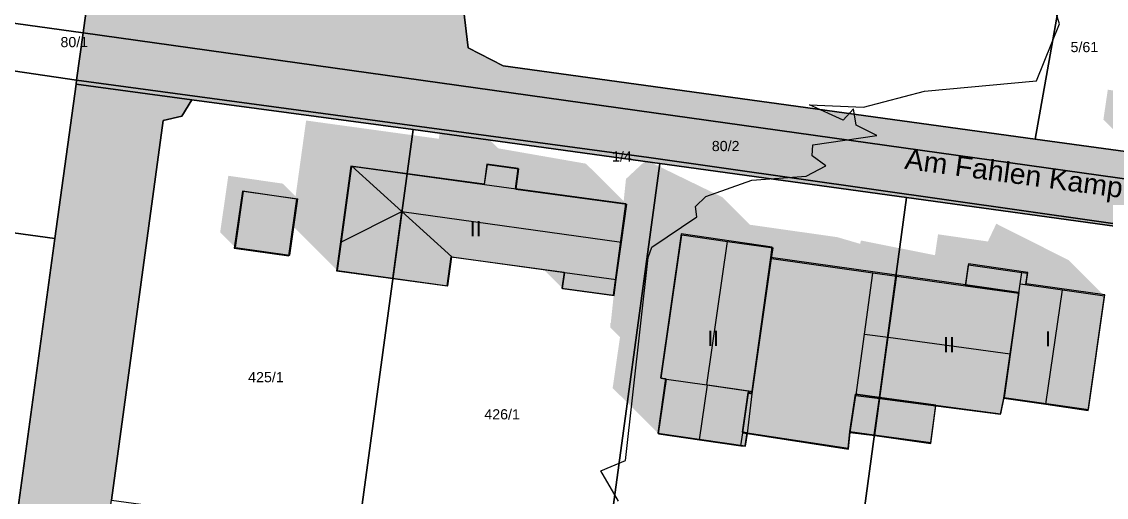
# Model space of a CAD drawing. Header units: millimetres. Extents: x 238 to 3518, y -74 to 2735.
# Drawn here: x 1543.8 to 1650.4, y 1842.6 to 1889.4 of the extents above; entities that cross this region are included whole.
import ezdxf
from ezdxf.enums import TextEntityAlignment as Align

# ---------------------------------------------------------------- set-up
doc = ezdxf.new("R2010")
doc.units = ezdxf.units.MM
for name, color, linetype in [('LP_Flurstueck_bez', 7, 'Continuous'), ('LP_Flurstuecke', 8, 'Continuous'), ('LP_Gebaeude_Dachaufsicht', 9, 'Continuous'), ('LP_Gebaeude_Dachschatten', 253, 'Continuous'), ('LP_Gebaeude_F', 254, 'Continuous'), ('LP_Gebaeude_Geschosszahl', 7, 'Continuous'), ('LP_Gebaeude_Schatten', 7, 'Continuous'), ('LP_Gebaeude_U', 7, 'Continuous'), ('LP_Topographie_Hoehenlinien', 8, 'Continuous'), ('LP_Verkehr_Strassen', 9, 'Continuous'), ('LP_Verkehr_Strassennamen', 7, 'Continuous')]:
    doc.layers.add(name, color=color, linetype=linetype)
doc.styles.get("Standard").update_dxf_attribs({"font": 'arial.ttf'})

msp = doc.modelspace()

# ---------------------------------------------------------------- hatches: boundary and pattern name
at = {"layer": 'LP_Gebaeude_Dachschatten'}
for points in [[(1581.14, 1870.71), (1576.22, 1875.18), (1575.19, 1867.75)], [(1581.14, 1870.71), (1602.73, 1867.72), (1603.24, 1871.43), (1592.35, 1872.93), (1592.36, 1872.94), (1589.27, 1873.37), (1589.27, 1873.38), (1576.22, 1875.18)], [(1581.14, 1870.71), (1575.19, 1867.75), (1574.8, 1864.9), (1580.23, 1864.15)], [(1613.15, 1867.78), (1608.67, 1868.43), (1606.63, 1854.31), (1607.14, 1854.23), (1611.11, 1853.66)], [(1628.95, 1858.34), (1629.77, 1864.37), (1627.44, 1864.7), (1627.44, 1864.64), (1626.61, 1858.65)], [(1640.94, 1856.72), (1641.8, 1862.67), (1636.55, 1863.42), (1629.77, 1864.37), (1628.95, 1858.34)], [(1641.93, 1863.61), (1640.32, 1852.34), (1644.46, 1851.75), (1646.08, 1863.02)], [(1626.61, 1858.65), (1625.79, 1852.67), (1625.78, 1852.61), (1628.12, 1852.31), (1628.95, 1858.34)], [(1611.19, 1853.65), (1611.11, 1853.66), (1607.14, 1854.23), (1606.36, 1848.85), (1610.41, 1848.26)]]:
    msp.add_hatch(color=253, dxfattribs=at).paths.add_polyline_path(points)
at = {"layer": 'LP_Gebaeude_F'}
for points in [[(1574.71, 1864.88), (1585.59, 1863.41), (1585.98, 1866.26), (1597.09, 1864.75), (1596.87, 1863.18), (1601.94, 1862.49), (1603.17, 1871.49), (1592.3, 1872.96), (1592.57, 1874.95), (1589.48, 1875.37), (1589.21, 1873.4), (1576.11, 1875.19)], [(1564.66, 1867.13), (1570.03, 1866.37), (1570.81, 1871.95), (1565.45, 1872.71)], [(1606.29, 1848.9), (1614.89, 1847.66), (1615.08, 1848.93), (1614.61, 1849), (1615.18, 1852.9), (1615.53, 1852.85), (1617.41, 1866.2), (1617.55, 1867.22), (1608.6, 1868.51), (1606.56, 1854.36), (1607.07, 1854.29)], [(1614.61, 1849), (1615.08, 1848.93), (1625.03, 1847.42), (1625.19, 1849.06), (1625.75, 1852.74), (1628.08, 1852.42), (1629.77, 1864.46), (1617.41, 1866.2), (1615.53, 1852.85), (1615.18, 1852.9)], [(1636.56, 1863.5), (1641.81, 1862.76), (1640.34, 1852.41), (1648.66, 1851.23), (1650.26, 1862.52), (1642.51, 1863.62), (1642.67, 1864.73), (1636.85, 1865.56)], [(1628.08, 1852.42), (1633.64, 1851.67), (1640.02, 1850.82), (1640.34, 1852.41), (1641.81, 1862.76), (1636.56, 1863.5), (1629.77, 1864.46)], [(1625.19, 1849.06), (1627.58, 1848.74), (1628.08, 1852.42), (1625.75, 1852.74)], [(1627.58, 1848.74), (1633.15, 1847.99), (1633.64, 1851.67), (1628.08, 1852.42)]]:
    msp.add_hatch(color=254, dxfattribs=at).paths.add_polyline_path(points)
at = {"layer": 'LP_Gebaeude_Schatten'}
for points in [[(1656.97, 1881.8), (1658.47, 1880.3), (1652.04, 1881.21), (1651.61, 1878.27), (1650.11, 1879.77), (1650.54, 1882.71), (1656.97, 1881.8)], [(1571.72, 1879.68), (1584.77, 1877.88), (1585.04, 1879.85), (1588.13, 1879.42), (1590.61, 1876.94), (1599.24, 1875.43), (1602.94, 1871.73), (1603.17, 1873.93), (1605.15, 1875.78), (1612.63, 1872.14), (1615.35, 1869.42), (1623.94, 1868.2), (1626.19, 1867.54), (1626.27, 1867.87), (1633.55, 1866.42), (1633.85, 1868.48), (1638.75, 1867.77), (1639.58, 1869.52), (1646.72, 1865.92), (1650.22, 1862.42), (1642.49, 1863.53), (1642.65, 1864.64), (1642.09, 1864.72), (1636.85, 1865.48), (1636.55, 1863.42), (1629.77, 1864.37), (1627.44, 1864.7), (1617.48, 1866.11), (1617.63, 1867.14), (1613.15, 1867.78), (1608.67, 1868.43), (1606.63, 1854.31), (1607.14, 1854.23), (1606.36, 1848.85), (1601.86, 1853.35), (1602.58, 1858.35), (1601.63, 1859.31), (1601.64, 1859.73), (1601.68, 1859.79), (1601.96, 1862.45), (1602, 1862.44), (1602.22, 1864.02), (1602.73, 1867.72), (1603.24, 1871.43), (1592.35, 1872.93), (1592.36, 1872.94), (1592.63, 1874.92), (1589.54, 1875.35), (1589.27, 1873.38), (1576.22, 1875.18), (1575.19, 1867.75), (1574.8, 1864.9), (1570.52, 1869.18), (1570.92, 1871.97), (1565.57, 1872.74), (1564.77, 1867.18), (1563.27, 1868.68), (1564.07, 1874.24), (1569.42, 1873.47), (1570.68, 1872.21), (1570.69, 1872.25), (1570.69, 1872.25), (1570.69, 1872.25), (1570.69, 1872.25), (1571.72, 1879.68)], [(1597.16, 1864.72), (1596.94, 1863.14), (1595.08, 1865.01), (1597.16, 1864.72)]]:
    msp.add_hatch(color=7, dxfattribs=at).paths.add_polyline_path(points)
at = {"layer": 'LP_Verkehr_Strassen'}
for points in [[(1549.16, 1883.66), (1605.43, 1876.05), (1701.04, 1862.41), (1703.52, 1862.08), (1703.74, 1863.82), (1704.11, 1866.67), (1704.53, 1869.49), (1698.57, 1870.26), (1666.44, 1874.68), (1643.41, 1877.86), (1591.1, 1885.06), (1587.66, 1886.82), (1587.2, 1890.67), (1592.29, 1912.65), (1599.07, 1936.86), (1606.55, 1960.69), (1615.33, 1984.31), (1626.43, 2010.29), (1640.33, 2038.53), (1658.19, 2067.65), (1665.29, 2078.6), (1689.11, 2111.61), (1692.29, 2113.7), (1695.85, 2112.35), (1682.11, 2124.3), (1684.24, 2120.77), (1683.03, 2116.89), (1668.37, 2096.25), (1661.95, 2086.92), (1654.32, 2075.83), (1642.02, 2055.87), (1630.56, 2035.86), (1620.22, 2015.08), (1610.86, 1994.15), (1602.81, 1972.43), (1595.34, 1950.39), (1588.9, 1927.68), (1579.53, 1891.7), (1562.7, 1893.98), (1550.78, 1895.6), (1549.81, 1888.31)], [(1549.1, 1883.26), (1560.47, 1881.7), (1582.25, 1878.79), (1606.51, 1875.45), (1630.76, 1872.1), (1655.01, 1868.76), (1679.26, 1865.42), (1701.04, 1862.41), (1605.43, 1876.05), (1549.16, 1883.66)], [(1531.58, 1754.97), (1540.5, 1753.74), (1545.59, 1791.1), (1547.48, 1804.97), (1550.43, 1826.55), (1552.58, 1842.32), (1557.67, 1879.67), (1559.49, 1880.1), (1560.47, 1881.7), (1549.1, 1883.26), (1547.02, 1868.07), (1543.28, 1840.64), (1539.7, 1814.43), (1536.66, 1792.17), (1534.01, 1772.77)]]:
    msp.add_hatch(color=9, dxfattribs=at).paths.add_polyline_path(points)

# ---------------------------------------------------------------- linework, layer by layer
at = {"layer": 'LP_Flurstuecke', "color": 8}
msp.add_lwpolyline([(1602.81, 1972.43), (1595.34, 1950.39), (1588.9, 1927.68), (1579.53, 1891.7), (1562.7, 1893.98), (1550.78, 1895.6), (1549.81, 1888.31), (1704.11, 1866.67), (1704.53, 1869.49), (1698.57, 1870.26), (1666.44, 1874.68), (1643.41, 1877.86), (1591.1, 1885.06), (1587.66, 1886.82), (1587.2, 1890.67), (1592.29, 1912.65), (1599.07, 1936.86), (1606.55, 1960.69)], dxfattribs=at)
for points in [[(1587.2, 1890.67), (1587.66, 1886.82), (1591.1, 1885.06), (1643.41, 1877.86), (1647.39, 1900.38), (1592.29, 1912.65)], [(1517.23, 1894.23), (1530.12, 1891.03), (1549.81, 1888.31), (1550.78, 1895.6), (1522.94, 1907.22)], [(1643.41, 1877.86), (1666.44, 1874.68), (1669.41, 1897.48), (1647.39, 1900.38)], [(1529.53, 1886.55), (1549.16, 1883.66), (1549.81, 1888.31), (1530.12, 1891.03)], [(1549.16, 1883.66), (1605.43, 1876.05), (1701.04, 1862.41), (1703.52, 1862.08), (1703.74, 1863.82), (1704.11, 1866.67), (1549.81, 1888.31)], [(1507.95, 1873.27), (1521.37, 1871.57), (1547.02, 1868.07), (1549.1, 1883.26), (1549.16, 1883.66), (1529.53, 1886.55), (1513.61, 1886.34)], [(1549.1, 1883.26), (1560.47, 1881.7), (1582.25, 1878.79), (1606.51, 1875.45), (1630.76, 1872.1), (1655.01, 1868.76), (1679.26, 1865.42), (1701.04, 1862.41), (1605.43, 1876.05), (1549.16, 1883.66)], [(1531.58, 1754.97), (1540.5, 1753.74), (1545.59, 1791.1), (1547.48, 1804.97), (1550.43, 1826.55), (1552.58, 1842.32), (1557.67, 1879.67), (1559.49, 1880.1), (1560.47, 1881.7), (1549.1, 1883.26), (1547.02, 1868.07), (1543.28, 1840.64), (1539.7, 1814.43), (1536.66, 1792.17), (1534.01, 1772.77)], [(1552.58, 1842.32), (1576.83, 1838.98), (1582.25, 1878.79), (1560.47, 1881.7), (1559.49, 1880.1), (1557.67, 1879.67)], [(1576.83, 1838.98), (1601.09, 1835.63), (1606.51, 1875.45), (1582.25, 1878.79)], [(1601.09, 1835.63), (1625.36, 1832.29), (1630.76, 1872.1), (1606.51, 1875.45)], [(1496.64, 1847.17), (1509.61, 1845.35), (1510.07, 1845.29), (1543.28, 1840.64), (1547.02, 1868.07), (1521.37, 1871.57), (1507.95, 1873.27)], [(1625.36, 1832.29), (1649.61, 1828.95), (1655.01, 1868.76), (1630.76, 1872.1)]]:
    msp.add_lwpolyline(points, close=True, dxfattribs=at)
at = {"layer": 'LP_Gebaeude_Dachaufsicht', "color": 9}
for p, q in [((1575.19, 1867.75, 74.66), (1576.22, 1875.18, 74.66)), ((1576.22, 1875.18, 74.66), (1581.14, 1870.71, 76.62)), ((1576.22, 1875.18, 74.66), (1589.27, 1873.38, 74.65)), ((1589.27, 1873.38, 74.66), (1589.54, 1875.35, 74.66)), ((1589.54, 1875.35, 74.66), (1592.63, 1874.92, 74.66)), ((1592.36, 1872.94, 74.66), (1592.63, 1874.92, 74.66)), ((1564.77, 1867.18, 70.78), (1565.57, 1872.74, 70.78)), ((1565.57, 1872.74, 70.78), (1570.92, 1871.97, 70.78)), ((1589.27, 1873.37, 74.66), (1589.27, 1873.38, 74.66)), ((1589.27, 1873.37, 74.66), (1589.27, 1873.38, 74.65)), ((1589.27, 1873.37, 74.66), (1592.36, 1872.94, 74.66)), ((1592.35, 1872.93, 74.67), (1592.36, 1872.94, 74.66)), ((1592.35, 1872.93, 74.67), (1603.24, 1871.43, 74.66)), ((1570.13, 1866.41, 70.78), (1570.92, 1871.97, 70.78)), ((1575.19, 1867.75, 74.66), (1581.14, 1870.71, 76.62)), ((1580.23, 1864.15, 76.62), (1581.14, 1870.71, 76.62)), ((1581.14, 1870.71, 76.62), (1602.73, 1867.72, 76.62)), ((1581.14, 1870.71, 76.62), (1586.06, 1866.25, 74.66)), ((1581.14, 1870.71, 76.63), (1602.73, 1867.72, 76.62)), ((1581.14, 1870.71, 76.63), (1586.06, 1866.25, 74.66)), ((1602.73, 1867.72, 76.62), (1603.24, 1871.43, 74.66)), ((1606.63, 1854.31, 76.25), (1608.67, 1868.43, 76.25)), ((1608.67, 1868.43, 76.25), (1613.15, 1867.78, 80.05)), ((1574.8, 1864.9, 74.66), (1575.19, 1867.75, 74.66)), ((1602.22, 1864.02, 74.66), (1602.73, 1867.72, 76.62)), ((1611.11, 1853.66, 80.05), (1613.15, 1867.78, 80.05)), ((1613.15, 1867.78, 80.05), (1617.63, 1867.14, 76.25)), ((1564.77, 1867.18, 70.78), (1570.13, 1866.41, 70.78)), ((1585.67, 1863.4, 74.66), (1586.06, 1866.25, 74.66)), ((1586.06, 1866.25, 74.66), (1597.16, 1864.72, 74.66)), ((1617.48, 1866.11, 76.26), (1617.63, 1867.14, 76.25)), ((1615.56, 1852.78, 74.13), (1617.48, 1866.11, 74.13)), ((1615.59, 1853.02, 76.25), (1617.48, 1866.11, 76.26)), ((1617.48, 1866.11, 74.13), (1627.44, 1864.7, 74.13)), ((1636.55, 1863.42, 73.58), (1636.85, 1865.48, 73.58)), ((1636.85, 1865.48, 73.58), (1642.09, 1864.72, 73.58)), ((1574.8, 1864.9, 74.66), (1580.23, 1864.15, 76.62)), ((1580.23, 1864.15, 76.62), (1585.67, 1863.4, 74.66)), ((1596.94, 1863.14, 74.66), (1597.16, 1864.72, 74.66)), ((1597.16, 1864.72, 74.66), (1602.22, 1864.02, 74.66)), ((1597.16, 1864.72, 74.66), (1602.22, 1864.02, 74.66)), ((1626.61, 1858.65, 74.13), (1627.44, 1864.64, 74.13)), ((1626.61, 1858.65, 75.49), (1627.44, 1864.64, 74.13)), ((1627.44, 1864.7, 74.11), (1629.77, 1864.37, 74.11)), ((1627.44, 1864.64, 74.13), (1627.44, 1864.7, 74.11)), ((1627.44, 1864.64, 74.13), (1627.44, 1864.7, 74.13)), ((1628.95, 1858.34, 75.49), (1629.77, 1864.37, 74.11)), ((1628.95, 1858.34, 75.25), (1629.77, 1864.37, 74.15)), ((1629.77, 1864.37, 74.15), (1636.55, 1863.42, 74.15)), ((1641.93, 1863.61, 73.58), (1642.09, 1864.72, 73.58)), ((1642.09, 1864.72, 73.58), (1642.65, 1864.64, 73.58)), ((1642.49, 1863.53, 73.58), (1642.65, 1864.64, 73.58)), ((1596.94, 1863.14, 74.66), (1602, 1862.44, 74.66)), ((1602, 1862.44, 74.66), (1602.22, 1864.02, 74.66)), ((1636.55, 1863.42, 73.58), (1641.8, 1862.67, 73.58)), ((1636.55, 1863.42, 74.15), (1641.8, 1862.67, 74.15)), ((1640.32, 1852.34, 74.3), (1641.93, 1863.61, 74.3)), ((1641.8, 1862.67, 73.58), (1641.93, 1863.61, 73.58)), ((1641.93, 1863.61, 74.3), (1646.08, 1863.02, 78.72)), ((1641.93, 1863.61, 73.58), (1642.49, 1863.53, 73.58)), ((1644.46, 1851.75, 78.72), (1646.08, 1863.02, 78.72)), ((1646.08, 1863.02, 78.72), (1650.22, 1862.42, 74.3)), ((1640.94, 1856.72, 75.25), (1641.8, 1862.67, 74.15)), ((1648.6, 1851.15, 74.3), (1650.22, 1862.42, 74.3)), ((1625.79, 1852.67, 74.13), (1626.61, 1858.65, 75.49)), ((1625.79, 1852.67, 74.13), (1626.61, 1858.65, 74.13)), ((1626.61, 1858.65, 75.49), (1628.95, 1858.34, 75.49)), ((1628.12, 1852.31, 74.11), (1628.95, 1858.34, 75.49)), ((1628.12, 1852.31, 74.15), (1628.95, 1858.34, 75.25)), ((1628.95, 1858.34, 75.25), (1640.94, 1856.72, 75.25)), ((1640.32, 1852.34, 74.44), (1640.94, 1856.72, 75.25)), ((1606.36, 1848.85, 75.18), (1607.14, 1854.23, 75.18)), ((1606.63, 1854.31, 76.25), (1607.14, 1854.23, 76.69)), ((1607.14, 1854.23, 76.69), (1611.11, 1853.66, 80.05)), ((1607.14, 1854.23, 75.18), (1611.11, 1853.66, 78.2)), ((1610.41, 1848.26, 78.26), (1611.19, 1853.65, 78.26)), ((1611.11, 1853.66, 80.05), (1615.59, 1853.02, 76.25)), ((1611.11, 1853.66, 78.2), (1611.19, 1853.65, 78.26)), ((1611.19, 1853.65, 78.26), (1615.24, 1853.07, 75.18)), ((1614.65, 1848.94, 75.18), (1615.21, 1852.83, 75.18)), ((1614.65, 1848.94, 74.13), (1615.21, 1852.83, 74.13)), ((1615.11, 1848.87, 74.13), (1615.56, 1852.78, 74.13)), ((1615.21, 1852.83, 76.25), (1615.24, 1853.07, 76.25)), ((1615.21, 1852.83, 75.18), (1615.24, 1853.07, 75.18)), ((1615.21, 1852.83, 74.13), (1615.56, 1852.78, 74.13)), ((1615.21, 1852.83, 76.25), (1615.56, 1852.78, 76.25)), ((1615.24, 1853.07, 76.25), (1615.59, 1853.02, 76.25)), ((1615.56, 1852.78, 76.25), (1615.59, 1853.02, 76.25)), ((1625.22, 1848.98, 71.62), (1625.78, 1852.61, 71.62)), ((1625.22, 1848.98, 74.13), (1625.78, 1852.61, 74.13)), ((1625.78, 1852.61, 74.13), (1625.79, 1852.67, 74.13)), ((1625.78, 1852.61, 74.11), (1625.79, 1852.67, 74.13)), ((1625.78, 1852.61, 74.11), (1628.12, 1852.31, 74.11)), ((1625.78, 1852.61, 71.62), (1628.12, 1852.31, 71.62)), ((1627.63, 1848.67, 71.62), (1628.12, 1852.31, 71.62)), ((1628.12, 1852.31, 74.15), (1633.64, 1851.6, 74.15)), ((1628.12, 1852.31, 71.62), (1633.64, 1851.6, 71.62)), ((1633.14, 1847.89, 71.62), (1633.64, 1851.6, 71.62)), ((1633.64, 1851.6, 74.15), (1640, 1850.78, 74.15)), ((1640, 1850.78, 74.15), (1640.32, 1852.34, 74.44)), ((1640.32, 1852.34, 74.3), (1644.46, 1851.75, 78.72)), ((1644.46, 1851.75, 78.72), (1648.6, 1851.15, 74.3)), ((1606.36, 1848.85, 75.18), (1610.41, 1848.26, 78.26)), ((1610.41, 1848.26, 78.26), (1614.46, 1847.67, 75.18)), ((1614.46, 1847.67, 75.18), (1614.65, 1848.94, 75.18)), ((1614.46, 1847.67, 76.46), (1614.65, 1848.94, 76.46)), ((1614.65, 1848.94, 74.13), (1615.11, 1848.87, 74.13)), ((1614.65, 1848.94, 76.46), (1615.11, 1848.87, 76.46)), ((1614.93, 1847.61, 76.46), (1615.11, 1848.87, 76.46)), ((1615.11, 1848.87, 74.13), (1625.05, 1847.33, 74.13)), ((1625.05, 1847.33, 74.13), (1625.22, 1848.98, 74.13)), ((1625.22, 1848.98, 71.62), (1627.63, 1848.67, 71.62)), ((1627.63, 1848.67, 71.62), (1633.14, 1847.89, 71.62)), ((1614.46, 1847.67, 76.46), (1614.93, 1847.61, 76.46))]:
    msp.add_line(p, q, dxfattribs=at)
at = {"layer": 'LP_Gebaeude_U', "color": 7}
for points in [[(1574.71, 1864.88), (1585.59, 1863.41), (1585.98, 1866.26), (1597.09, 1864.75), (1596.87, 1863.18), (1601.94, 1862.49), (1603.17, 1871.49), (1592.3, 1872.96), (1592.57, 1874.95), (1589.48, 1875.37), (1589.21, 1873.4), (1576.11, 1875.19)], [(1564.66, 1867.13), (1570.03, 1866.37), (1570.81, 1871.95), (1565.45, 1872.71)], [(1606.29, 1848.9), (1614.89, 1847.66), (1615.08, 1848.93), (1614.61, 1849), (1615.18, 1852.9), (1615.53, 1852.85), (1617.41, 1866.2), (1617.55, 1867.22), (1608.6, 1868.51), (1606.56, 1854.36), (1607.07, 1854.29)], [(1614.61, 1849), (1615.08, 1848.93), (1625.03, 1847.42), (1625.19, 1849.06), (1625.75, 1852.74), (1628.08, 1852.42), (1629.77, 1864.46), (1617.41, 1866.2), (1615.53, 1852.85), (1615.18, 1852.9)], [(1636.56, 1863.5), (1641.81, 1862.76), (1640.34, 1852.41), (1648.66, 1851.23), (1650.26, 1862.52), (1642.51, 1863.62), (1642.67, 1864.73), (1636.85, 1865.56)], [(1628.08, 1852.42), (1633.64, 1851.67), (1640.02, 1850.82), (1640.34, 1852.41), (1641.81, 1862.76), (1636.56, 1863.5), (1629.77, 1864.46)], [(1625.19, 1849.06), (1627.58, 1848.74), (1628.08, 1852.42), (1625.75, 1852.74)], [(1627.58, 1848.74), (1633.15, 1847.99), (1633.64, 1851.67), (1628.08, 1852.42)]]:
    msp.add_lwpolyline(points, close=True, dxfattribs=at)
at = {"layer": 'LP_Topographie_Hoehenlinien', "color": 8}
msp.add_lwpolyline([(1602.45, 1842.21), (1600.7, 1845.21), (1603.12, 1846.21), (1605.35, 1866.21), (1605.72, 1867.21), (1610.12, 1870.21), (1609.99, 1871.21), (1611.03, 1872.21), (1615.53, 1873.82), (1620.89, 1874.21), (1622.83, 1875.21), (1621.49, 1876.21), (1621.53, 1877.3), (1627.83, 1878.21), (1625.81, 1879.21), (1625.53, 1880.84), (1624.53, 1879.71), (1621.21, 1881.21), (1626.53, 1880.99), (1632.53, 1882.57), (1643.53, 1883.57), (1645.78, 1889.21), (1645.47, 1890.21)], dxfattribs=at)

# ---------------------------------------------------------------- texts
at = {"layer": 'LP_Flurstueck_bez', "color": 7}
for s, p in [('80/1', (1548.93, 1887.4)), ('5/61', (1648.24, 1886.91)), ('80/2', (1612.97, 1877.17)), ('1/4', (1602.77, 1876.14)), ('425/1', (1567.77, 1854.42)), ('426/1', (1590.99, 1850.76))]:
    msp.add_text(s, height=1, dxfattribs=at).set_placement(p, align=Align.MIDDLE_CENTER)
at = {"layer": 'LP_Gebaeude_Geschosszahl', "color": 7}
for s, p in [('II', (1588.39, 1869.03)), ('II', (1611.74, 1858.24)), ('I', (1644.67, 1858.19)), ('II', (1634.93, 1857.62))]:
    msp.add_text(s, height=1.5, dxfattribs=at).set_placement(p, align=Align.MIDDLE_CENTER)
at = {"layer": 'LP_Verkehr_Strassennamen', "color": 7}
msp.add_text('Am Fahlen Kamp', height=2, rotation=-7.6811, dxfattribs=at).set_placement((1641.32, 1874.49), align=Align.MIDDLE_CENTER)

doc.saveas('drawing.dxf')
